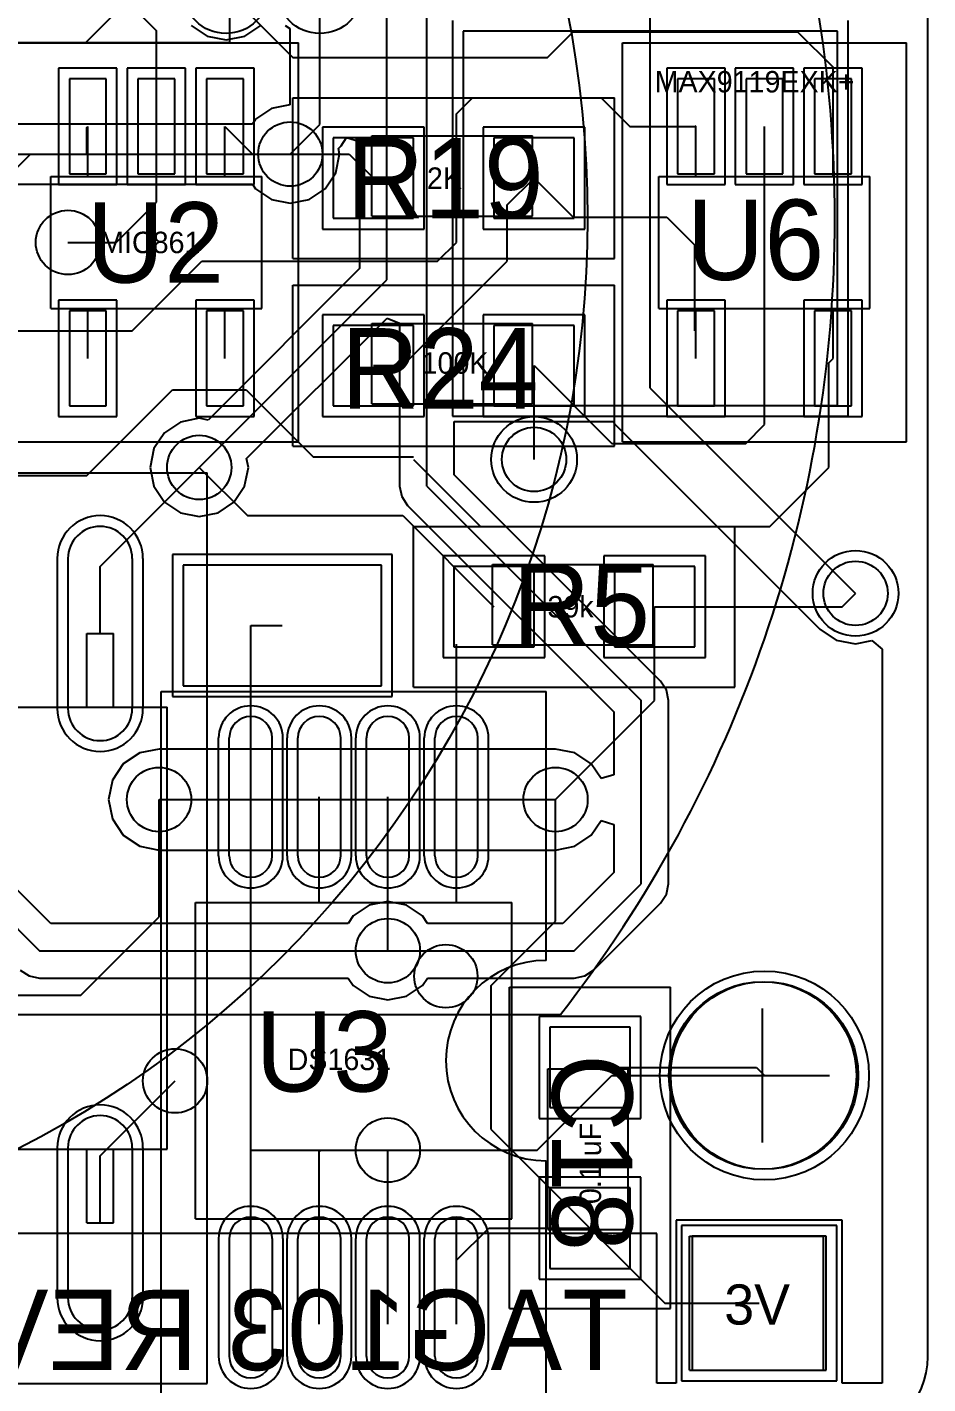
# Model space of a CAD drawing. Extents: x 8.93 to 13.33, y 4.89 to 11.88.
# Drawn here: x 9.993 to 10.329, y 7.105 to 7.611 of the extents above; entities that cross this region are included whole.
import ezdxf

# ---------------------------------------------------------------- set-up
doc = ezdxf.new("R2010")
doc.units = 0
doc.header["$MEASUREMENT"] = 0
for name, color, linetype in [('BOTTOMLAYER', 5, 'CONTINUOUS'), ('BOTTOMOVERLAY', 54, 'CONTINUOUS'), ('BOTTOMPASTE', 16, 'CONTINUOUS'), ('BOTTOMSOLDER', 6, 'CONTINUOUS'), ('MECHANICAL1', 6, 'CONTINUOUS'), ('MECHANICAL6', 56, 'CONTINUOUS'), ('MULTILAYER', 9, 'CONTINUOUS'), ('TOPLAYER', 1, 'CONTINUOUS'), ('TOPOVERLAY', 2, 'CONTINUOUS'), ('TOPPASTE', 8, 'CONTINUOUS'), ('TOPSOLDER', 216, 'CONTINUOUS')]:
    doc.layers.add(name, color=color, linetype=linetype)

msp = doc.modelspace()

# ---------------------------------------------------------------- linework, layer by layer
at = {"layer": 'BOTTOMLAYER'}
for p, q in [((10.2253858, 7.4766142), (10.2253858, 7.6733858)), ((10.142, 7.44), (10.142, 7.645)), ((10.127, 7.517), (10.127, 7.6355808)), ((10.102, 7.575), (10.102, 7.625)), ((10.0540228, 7.6120228), (10.0599768, 7.6080444)), ((10.0599768, 7.6080444), (10.067, 7.6066474)), ((10.067, 7.6066474), (10.0740232, 7.6080444)), ((10.0740232, 7.6080444), (10.0799772, 7.6120228)), ((10.0890228, 7.6120228), (10.0907845, 7.6108457)), ((10.0907845, 7.6108457), (10.0907845, 7.5823097)), ((10.2952677, 7.6098819), (10.1555039, 7.6098819)), ((10.1555039, 7.6098819), (10.1555039, 7.4701181)), ((10.2952677, 7.4701181), (10.2952677, 7.6098819)), ((10.0839768, 7.5809556), (10.0780228, 7.5769772)), ((10.0907845, 7.5823097), (10.0839768, 7.5809556)), ((10.0768457, 7.5752155), (9.9176456, 7.5752155)), ((10.0780228, 7.5769772), (10.0768457, 7.5752155)), ((10.091, 7.564), (10.102, 7.575)), ((10.1099306, 7.5670694), (10.1120194, 7.5701955)), ((10.1120194, 7.5701955), (10.1168041, 7.5687441)), ((10.1168041, 7.5687441), (10.1168041, 7.5212233)), ((9.913, 7.564), (10.091, 7.564)), ((10.1079556, 7.5569768), (10.1093526, 7.564)), ((10.1089392, 7.5660781), (10.1099303, 7.5670692)), ((10.1093526, 7.564), (10.1089392, 7.5660781)), ((10.1099303, 7.5670692), (10.1099306, 7.5670694)), ((9.9130005, 7.5527845), (10.0768457, 7.5527845)), ((10.0768457, 7.5527845), (10.0780228, 7.5510228)), ((10.1039772, 7.5510228), (10.1079556, 7.5569768)), ((10.0780228, 7.5510228), (10.0839768, 7.5470444)), ((10.0839768, 7.5470444), (10.091, 7.5456474)), ((10.091, 7.5456474), (10.0980232, 7.5470444)), ((10.0980232, 7.5470444), (10.1039772, 7.5510228)), ((10.057, 7.447), (10.127, 7.517)), ((10.1168041, 7.5212233), (10.0602808, 7.4647)), ((10.0747, 7.4502808), (10.1271847, 7.5027655)), ((10.1271847, 7.5027655), (10.1318041, 7.500852)), ((10.1318041, 7.500852), (10.1318041, 7.4400001)), ((10.2253858, 7.4766142), (10.302, 7.4)), ((10.1555039, 7.4701181), (10.2952677, 7.4701181)), ((10.0499768, 7.4639556), (10.0440228, 7.4599772)), ((10.057, 7.4653526), (10.0499768, 7.4639556)), ((10.0602808, 7.4647), (10.057, 7.4653526)), ((10.1521959, 7.4442233), (10.1521959, 7.4641181)), ((10.1521959, 7.4641181), (10.2114857, 7.4641181)), ((10.2114857, 7.4641181), (10.2120481, 7.4632765)), ((10.2120481, 7.4632765), (10.2886622, 7.3866623)), ((10.0440228, 7.4599772), (10.0400444, 7.4540232)), ((10.0400444, 7.4540232), (10.0386474, 7.447)), ((10.0386474, 7.447), (10.0400444, 7.4399768)), ((10.0739556, 7.4399768), (10.0753526, 7.447)), ((10.0753526, 7.447), (10.0747, 7.4502808)), ((10.2292096, 7.3672096), (10.1521959, 7.4442233)), ((10.0400444, 7.4399768), (10.0440228, 7.4340228)), ((10.0699772, 7.4340228), (10.0739556, 7.4399768)), ((10.1318041, 7.4400001), (10.131804, 7.44)), ((10.131804, 7.44), (10.1318041, 7.44)), ((10.1318041, 7.44), (10.1325802, 7.4360982)), ((10.1325802, 7.4360982), (10.1347904, 7.4327904)), ((10.142, 7.44), (10.222, 7.36)), ((10.0440228, 7.4340228), (10.0499768, 7.4300444)), ((10.0640232, 7.4300444), (10.0699772, 7.4340228)), ((10.1347904, 7.4327904), (10.2118041, 7.3557767)), ((10.0499768, 7.4300444), (10.057, 7.4286474)), ((10.057, 7.4286474), (10.0640232, 7.4300444)), ((10.2886622, 7.3866623), (10.2947816, 7.3825735)), ((10.2947816, 7.3825735), (10.302, 7.3811377)), ((10.302, 7.3811377), (10.3081349, 7.382358)), ((10.3081349, 7.382358), (10.312, 7.379186)), ((10.312, 7.379186), (10.312, 7.105116)), ((10.2292097, 7.3672096), (10.2292096, 7.3672098)), ((10.2292096, 7.3672098), (10.2292096, 7.3672096)), ((10.2292097, 7.3672094), (10.2292098, 7.3672096)), ((10.2292098, 7.3672096), (10.2292097, 7.3672096)), ((10.2292097, 7.3672096), (10.2292097, 7.3672096)), ((10.2314198, 7.3639018), (10.2292097, 7.3672094)), ((10.222, 7.2915903), (10.222, 7.36)), ((10.2321959, 7.36), (10.2314198, 7.3639018)), ((10.2321959, 7.2915905), (10.2321959, 7.36)), ((10.2118041, 7.3557767), (10.2118041, 7.3322792)), ((10.0347817, 7.3404266), (10.0286623, 7.3363377)), ((10.042, 7.3418624), (10.0347817, 7.3404266)), ((10.19, 7.3418624), (10.042, 7.3418624)), ((10.1972183, 7.3404266), (10.19, 7.3418624)), ((10.2033377, 7.3363377), (10.1972183, 7.3404266)), ((10.0286623, 7.3363377), (10.0245734, 7.3302183)), ((10.2070194, 7.3308278), (10.2033377, 7.3363377)), ((10.0245734, 7.3302183), (10.0231376, 7.323)), ((10.2118041, 7.3322792), (10.2070194, 7.3308278)), ((10.0231376, 7.323), (10.0245734, 7.3157817)), ((10.042, 7.323), (10.19, 7.323)), ((10.0245734, 7.3157817), (10.0286623, 7.3096623)), ((10.2033377, 7.3096623), (10.2070194, 7.3151722)), ((10.2070194, 7.3151722), (10.2118041, 7.3137208)), ((10.0286623, 7.3096623), (10.0347817, 7.3055734)), ((10.1972183, 7.3055734), (10.2033377, 7.3096623)), ((10.2118041, 7.3137208), (10.2118041, 7.2958136)), ((10.0347817, 7.3055734), (10.042, 7.3041376)), ((10.042, 7.3041376), (10.19, 7.3041376)), ((10.19, 7.3041376), (10.1972183, 7.3055734)), ((9.97, 7.294), (9.9974097, 7.2665903)), ((10.2118041, 7.2958136), (10.1927767, 7.2767862)), ((10.001633, 7.2767862), (9.9877, 7.2907192)), ((10.197, 7.2665903), (10.222, 7.2915903)), ((10.2314198, 7.2876885), (10.2321959, 7.2915901)), ((10.232196, 7.2915904), (10.2321959, 7.2915905)), ((10.2321959, 7.2915901), (10.2321959, 7.2915901)), ((10.2321959, 7.2915901), (10.2321959, 7.2915901)), ((10.2321959, 7.2915901), (10.2321959, 7.2915901)), ((10.2321959, 7.2915901), (10.2321959, 7.2915901)), ((10.2321959, 7.2915901), (10.2321959, 7.2915901)), ((10.2321959, 7.2915901), (10.232196, 7.2915901)), ((10.2321961, 7.2915904), (10.232196, 7.2915904)), ((10.232196, 7.2915904), (10.232196, 7.2915904)), ((10.232196, 7.2915904), (10.232196, 7.2915904)), ((10.232196, 7.2915904), (10.232196, 7.2915904)), ((10.232196, 7.2915904), (10.232196, 7.2915904)), ((10.232196, 7.2915901), (10.232196, 7.2915902)), ((10.232196, 7.2915902), (10.2321961, 7.2915902)), ((10.232196, 7.2915901), (10.232196, 7.2915901)), ((10.232196, 7.2915901), (10.232196, 7.2915901)), ((10.232196, 7.2915901), (10.232196, 7.2915901)), ((10.232196, 7.2915901), (10.232196, 7.2915901)), ((10.2321961, 7.2915903), (10.2321961, 7.2915904)), ((10.2321961, 7.2915904), (10.2321961, 7.2915904)), ((10.2321961, 7.2915902), (10.2321961, 7.2915903)), ((10.2321961, 7.2915903), (10.2321961, 7.2915903)), ((10.2321961, 7.2915903), (10.2321961, 7.2915903)), ((10.2321961, 7.2915903), (10.2321961, 7.2915903)), ((10.2321961, 7.2915903), (10.2321961, 7.2915903)), ((10.2321961, 7.2915903), (10.2321961, 7.2915903)), ((10.2321961, 7.2915903), (10.2321961, 7.2915903)), ((10.2321961, 7.2915903), (10.2321961, 7.2915903)), ((10.2321961, 7.2915903), (10.2321961, 7.2915903)), ((10.2321961, 7.2915903), (10.2321961, 7.2915903)), ((10.2321961, 7.2915903), (10.2321961, 7.2915903)), ((10.2321961, 7.2915903), (10.2321961, 7.2915903)), ((10.2321961, 7.2915903), (10.2321961, 7.2915903)), ((10.2321961, 7.2915902), (10.2321961, 7.2915902)), ((10.1203865, 7.2835459), (10.1144325, 7.2795675)), ((10.1274097, 7.2849429), (10.1203865, 7.2835459)), ((10.1344329, 7.2835459), (10.1274097, 7.2849429)), ((10.1403869, 7.2795675), (10.1344329, 7.2835459)), ((10.2042097, 7.2593808), (10.2292096, 7.2843807)), ((10.2292096, 7.2843807), (10.2314198, 7.2876885)), ((10.1144325, 7.2795675), (10.1125741, 7.2767862)), ((10.1422453, 7.2767862), (10.1403869, 7.2795675)), ((10.1125741, 7.2767862), (10.001633, 7.2767862)), ((10.1927767, 7.2767862), (10.1422453, 7.2767862)), ((9.9974097, 7.2665903), (10.197, 7.2665903)), ((9.9902001, 7.2593807), (9.9935079, 7.2571705)), ((10.2009018, 7.2571705), (10.2042094, 7.2593806)), ((10.2042094, 7.2593806), (10.2042094, 7.2593805)), ((10.2042094, 7.2593805), (10.2042095, 7.2593805)), ((10.2042095, 7.2593805), (10.2042095, 7.2593805)), ((10.2042095, 7.2593805), (10.2042095, 7.2593805)), ((10.2042095, 7.2593805), (10.2042095, 7.2593805)), ((10.2042095, 7.2593805), (10.2042095, 7.2593805)), ((10.2042095, 7.2593805), (10.2042095, 7.2593805)), ((10.2042095, 7.2593805), (10.2042095, 7.2593805)), ((10.2042095, 7.2593805), (10.2042096, 7.2593805)), ((10.2042096, 7.2593805), (10.2042096, 7.2593805)), ((10.2042096, 7.2593805), (10.2042098, 7.2593805)), ((10.2042098, 7.2593808), (10.2042097, 7.2593808)), ((10.2042097, 7.2593808), (10.2042097, 7.2593808)), ((10.2042097, 7.2593808), (10.2042097, 7.2593808)), ((10.2042097, 7.2593808), (10.2042097, 7.2593808)), ((10.2042098, 7.2593807), (10.2042098, 7.2593808)), ((10.2042098, 7.2593808), (10.2042098, 7.2593808)), ((10.2042098, 7.2593808), (10.2042098, 7.2593808)), ((10.2042098, 7.2593806), (10.2042098, 7.2593807)), ((10.2042098, 7.2593807), (10.2042098, 7.2593807)), ((10.2042098, 7.2593807), (10.2042098, 7.2593807)), ((10.2042098, 7.2593807), (10.2042098, 7.2593807)), ((10.2042098, 7.2593807), (10.2042098, 7.2593807)), ((10.2042098, 7.2593807), (10.2042098, 7.2593807)), ((10.2042098, 7.2593807), (10.2042098, 7.2593807)), ((10.2042098, 7.2593805), (10.2042098, 7.2593806)), ((10.2042098, 7.2593806), (10.2042098, 7.2593806)), ((10.2042098, 7.2593806), (10.2042098, 7.2593806)), ((10.2042098, 7.2593806), (10.2042098, 7.2593806)), ((10.2042098, 7.2593806), (10.2042098, 7.2593806)), ((9.9935079, 7.2571705), (9.9974097, 7.2563944)), ((9.9974097, 7.2563944), (10.1125741, 7.2563944)), ((10.1125741, 7.2563944), (10.1144325, 7.2536131)), ((10.1144325, 7.2536131), (10.1203865, 7.2496347)), ((10.1344329, 7.2496347), (10.1403869, 7.2536131)), ((10.1403869, 7.2536131), (10.1422453, 7.2563944)), ((10.1422453, 7.2563944), (10.197, 7.2563944)), ((10.197, 7.2563944), (10.2009018, 7.2571705)), ((10.1203865, 7.2496347), (10.1274097, 7.2482377)), ((10.1274097, 7.2482377), (10.1344329, 7.2496347)), ((10.1831492, 7.1921492), (10.211, 7.22)), ((10.211, 7.2200001), (10.268, 7.2200001)), ((10.1274097, 7.1921492), (10.1831492, 7.1921492)), ((10.297, 7.166), (10.235, 7.166)), ((10.235, 7.166), (10.235, 7.105116)), ((10.297, 7.105116), (10.297, 7.166)), ((10.2278803, 7.1609903), (9.8409218, 7.1609903)), ((10.2278803, 7.1090001), (10.2278803, 7.1609903)), ((10.241, 7.16), (10.241, 7.11)), ((10.291, 7.16), (10.241, 7.16)), ((10.291, 7.11), (10.291, 7.16)), ((10.2278804, 7.1090001), (10.2278803, 7.1090001)), ((10.2278804, 7.105116), (10.2278804, 7.1090001)), ((10.241, 7.11), (10.291, 7.11)), ((10.235, 7.105116), (10.2278804, 7.105116)), ((10.312, 7.105116), (10.297, 7.105116))]:
    msp.add_line(p, q, dxfattribs=at)
for centre, radius in [((10.091, 7.564), 0.012), ((10.008, 7.531), 0.012), ((10.182, 7.45), 0.012), ((10.057, 7.447), 0.012), ((10.302, 7.4), 0.012), ((10.042, 7.323), 0.012), ((10.19, 7.323), 0.012), ((10.1274097, 7.2665903), 0.012), ((10.268, 7.22), 0.035), ((10.048, 7.218), 0.012), ((10.1274097, 7.1921492), 0.012)]:
    msp.add_circle(centre, radius, dxfattribs=at)
at = {"layer": 'BOTTOMOVERLAY'}
msp.add_line((9.4321578, 7.2428178), (10.1918422, 7.2428178), dxfattribs=at)
for start, end in [(0, 38.03903455024988), (321.9609654497501, 360)]:
    msp.add_arc((9.812, 7.54), 0.4822835, start, end, dxfattribs=at)
at = {"layer": 'BOTTOMPASTE'}
for p, q in [((10.2952677, 7.6098819), (10.1555039, 7.6098819)), ((10.1555039, 7.6098819), (10.1555039, 7.4701181)), ((10.2952677, 7.4701181), (10.2952677, 7.6098819)), ((10.1555039, 7.4701181), (10.2952677, 7.4701181))]:
    msp.add_line(p, q, dxfattribs=at)
at = {"layer": 'BOTTOMSOLDER'}
for p, q in [((10.1515039, 7.6138819), (10.1515039, 7.4661181)), ((10.2992677, 7.4661181), (10.2992677, 7.6138819)), ((10.1515039, 7.4661181), (10.2992677, 7.4661181)), ((10.237, 7.164), (10.237, 7.106)), ((10.295, 7.164), (10.237, 7.164)), ((10.295, 7.106), (10.295, 7.164)), ((10.237, 7.106), (10.295, 7.106))]:
    msp.add_line(p, q, dxfattribs=at)
for centre, radius in [((10.067, 7.625), 0.016), ((10.102, 7.625), 0.016), ((10.182, 7.45), 0.016), ((10.302, 7.4), 0.016), ((10.268, 7.22), 0.039)]:
    msp.add_circle(centre, radius, dxfattribs=at)
at = {"layer": 'MECHANICAL1'}
for p, q in [((10.0154094, 7.5556063), (10.0154094, 7.5743071)), ((10.041, 7.5556063), (10.041, 7.5743071)), ((10.0665906, 7.5556063), (10.0665906, 7.5743071)), ((10.2424094, 7.5556063), (10.2424094, 7.5743071)), ((10.268, 7.5556063), (10.268, 7.5743071)), ((10.2935906, 7.5556063), (10.2935906, 7.5743071)), ((10.1214685, 7.570748), (10.1814685, 7.570748)), ((10.1214685, 7.540748), (10.1214685, 7.570748)), ((10.1814685, 7.540748), (10.1814685, 7.570748)), ((10.0016299, 7.5063937), (10.0016299, 7.5556063)), ((10.0016299, 7.5556063), (10.0803701, 7.5556063)), ((10.0016299, 7.531), (10.0016299, 7.5556063)), ((10.0803701, 7.5063937), (10.0803701, 7.5556063)), ((10.2286299, 7.5063937), (10.2286299, 7.5556063)), ((10.2286299, 7.5556063), (10.3073701, 7.5556063)), ((10.2286299, 7.531), (10.2286299, 7.5556063)), ((10.3073701, 7.5063937), (10.3073701, 7.5556063)), ((10.1214685, 7.540748), (10.1814685, 7.540748)), ((10.0016299, 7.5063937), (10.0803701, 7.5063937)), ((10.0154094, 7.4876929), (10.0154094, 7.5063937)), ((10.041, 7.5063937), (10.0803701, 7.5063937)), ((10.0665906, 7.4876929), (10.0665906, 7.5063937)), ((10.2286299, 7.5063937), (10.3073701, 7.5063937)), ((10.2424094, 7.4876929), (10.2424094, 7.5063937)), ((10.268, 7.5063937), (10.3073701, 7.5063937)), ((10.2935906, 7.4876929), (10.2935906, 7.5063937)), ((10.1214685, 7.500748), (10.1814685, 7.500748)), ((10.1214685, 7.470748), (10.1214685, 7.500748)), ((10.1814685, 7.470748), (10.1814685, 7.500748)), ((10.1214685, 7.470748), (10.1814685, 7.470748)), ((10.1664685, 7.380748), (10.1664685, 7.410748)), ((10.1664685, 7.410748), (10.2264685, 7.410748)), ((10.2264685, 7.380748), (10.2264685, 7.410748)), ((10.0150003, 7.3575), (10.0150003, 7.385)), ((10.0150003, 7.385), (10.0250003, 7.385)), ((10.0250003, 7.3575), (10.0250003, 7.385)), ((10.1664685, 7.380748), (10.2264685, 7.380748)), ((9.8450003, 7.3575), (10.0450003, 7.3575)), ((10.0450003, 7.1925), (10.0450003, 7.3575)), ((10.0762283, 7.2846299), (10.0762283, 7.324)), ((10.1018189, 7.2846299), (10.1018189, 7.324)), ((10.1274094, 7.2846299), (10.1274094, 7.324)), ((10.153, 7.2846299), (10.153, 7.324)), ((10.0555591, 7.1665197), (10.0555591, 7.2846299)), ((10.0555591, 7.2846299), (10.1736693, 7.2846299)), ((10.1736693, 7.1665197), (10.1736693, 7.2846299)), ((10.0555591, 7.1665197), (10.0555591, 7.2255748)), ((10.1871181, 7.1624685), (10.1871181, 7.2224685)), ((10.1871181, 7.2224685), (10.2171181, 7.2224685)), ((10.2171181, 7.1624685), (10.2171181, 7.2224685)), ((9.8450003, 7.1925), (10.0450003, 7.1925)), ((10.0150003, 7.165), (10.0150003, 7.1925)), ((10.0250003, 7.165), (10.0250003, 7.1925)), ((10.0150003, 7.165), (10.0250003, 7.165)), ((10.0555591, 7.1665197), (10.1736693, 7.1665197)), ((10.0762283, 7.1271496), (10.0762283, 7.1665197)), ((10.1018189, 7.1271496), (10.1018189, 7.1665197)), ((10.1274094, 7.1271496), (10.1274094, 7.1665197)), ((10.153, 7.1271496), (10.153, 7.1665197)), ((10.1871181, 7.1624685), (10.2171181, 7.1624685))]:
    msp.add_line(p, q, dxfattribs=at)
for centre, radius in [((9.812, 7.5400304), 0.39), ((10.149063, 7.2570709), 0.011811)]:
    msp.add_circle(centre, radius, dxfattribs=at)
at = {"layer": 'MECHANICAL6'}
for p, q in [((10.2673228, 7.1949995), (10.2673228, 7.2449995)), ((10.2423228, 7.2199995), (10.2923228, 7.2199995)), ((10.24, 7.16), (10.29, 7.16)), ((10.24, 7.11), (10.24, 7.16)), ((10.29, 7.11), (10.29, 7.16)), ((10.24, 7.11), (10.29, 7.11))]:
    msp.add_line(p, q, dxfattribs=at)
for centre in [(10.2673228, 7.2199995), (10.268, 7.22)]:
    msp.add_circle(centre, 0.035, dxfattribs=at)
at = {"layer": 'MULTILAYER'}
for p, q in [((10.329, 7.1150005), (10.329, 8.0440005)), ((10.241, 7.16), (10.241, 7.11)), ((10.291, 7.16), (10.241, 7.16)), ((10.291, 7.11), (10.291, 7.16)), ((10.241, 7.11), (10.291, 7.11))]:
    msp.add_line(p, q, dxfattribs=at)
for centre, radius in [((10.091, 7.564), 0.012), ((10.008, 7.531), 0.012), ((10.182, 7.45), 0.012), ((10.057, 7.447), 0.012), ((10.302, 7.4), 0.012), ((10.042, 7.323), 0.012), ((10.19, 7.323), 0.012), ((10.1274097, 7.2665903), 0.012), ((10.268, 7.22), 0.035), ((10.048, 7.218), 0.012), ((10.1274097, 7.1921492), 0.012)]:
    msp.add_circle(centre, radius, dxfattribs=at)
msp.add_arc((10.299, 7.1150005), 0.03, 270, 360, dxfattribs=at)
at = {"layer": 'TOPLAYER'}
for p, q in [((10.067, 7.625), (10.092, 7.6)), ((10.0145, 7.6055), (10.03, 7.621)), ((10.03, 7.621), (10.041, 7.61)), ((10.041, 7.5743071), (10.041, 7.61)), ((10.187, 7.6), (10.196623, 7.609623)), ((10.196623, 7.609623), (10.280377, 7.609623)), ((10.280377, 7.609623), (10.2935906, 7.5964094)), ((9.988, 7.6055), (10.0145, 7.6055)), ((10.092, 7.6), (10.187, 7.6)), ((10.2935906, 7.5743071), (10.2935906, 7.5964094)), ((10.0222991, 7.5920236), (10.0085197, 7.5920236)), ((10.0085197, 7.5920236), (10.0085197, 7.5565906)), ((10.0222991, 7.5565906), (10.0222991, 7.5920236)), ((10.0478897, 7.5920236), (10.0341103, 7.5920236)), ((10.0341103, 7.5920236), (10.0341103, 7.5565906)), ((10.0478897, 7.5565906), (10.0478897, 7.5920236)), ((10.0734803, 7.5920236), (10.0597009, 7.5920236)), ((10.0597009, 7.5920236), (10.0597009, 7.5565906)), ((10.0734803, 7.5565906), (10.0734803, 7.5920236)), ((10.2492991, 7.5920236), (10.2355197, 7.5920236)), ((10.2355197, 7.5920236), (10.2355197, 7.5565906)), ((10.2492991, 7.5565906), (10.2492991, 7.5920236)), ((10.2748897, 7.5920236), (10.2611103, 7.5920236)), ((10.2611103, 7.5920236), (10.2611103, 7.5565906)), ((10.2748897, 7.5565906), (10.2748897, 7.5920236)), ((10.300481, 7.5920235), (10.286701, 7.5920235)), ((10.286701, 7.5920235), (10.286701, 7.5565905)), ((10.300481, 7.5565905), (10.300481, 7.5920235)), ((10.153, 7.579), (10.159, 7.585)), ((10.159, 7.585), (10.207, 7.585)), ((10.207, 7.585), (10.2176929, 7.5743071)), ((10.153, 7.531), (10.153, 7.579)), ((10.015, 7.5738977), (10.0154094, 7.5743071)), ((10.015, 7.564), (10.015, 7.5738977)), ((10.041, 7.546), (10.041, 7.5743071)), ((10.0665906, 7.5743071), (10.0768977, 7.564)), ((10.2176929, 7.5743071), (10.2424094, 7.5743071)), ((10.242, 7.5747165), (10.2424094, 7.5743071)), ((10.268, 7.463), (10.268, 7.5743071)), ((10.107, 7.57), (10.107, 7.54)), ((10.137, 7.57), (10.107, 7.57)), ((10.137, 7.54), (10.137, 7.57)), ((10.167, 7.57), (10.167, 7.54)), ((10.197, 7.57), (10.167, 7.57)), ((10.197, 7.54), (10.197, 7.57)), ((9.985, 7.555), (9.994, 7.564)), ((9.994, 7.564), (10.015, 7.564)), ((10.0768977, 7.564), (10.113, 7.564)), ((10.113, 7.564), (10.122, 7.555)), ((10.0085197, 7.5565906), (10.0222991, 7.5565906)), ((10.0341103, 7.5565906), (10.0478897, 7.5565906)), ((10.0597009, 7.5565906), (10.0734803, 7.5565906)), ((10.172, 7.545), (10.182, 7.555)), ((10.182, 7.555), (10.1965862, 7.5404138)), ((10.2355197, 7.5565906), (10.2492991, 7.5565906)), ((10.2611103, 7.5565906), (10.2748897, 7.5565906)), ((10.286701, 7.5565905), (10.300481, 7.5565905)), ((10.026, 7.531), (10.041, 7.546)), ((10.172, 7.524), (10.172, 7.545)), ((10.107, 7.54), (10.137, 7.54)), ((10.167, 7.54), (10.197, 7.54)), ((10.1965862, 7.5404138), (10.2315862, 7.5404138)), ((10.2315862, 7.5404138), (10.242, 7.53)), ((10.008, 7.531), (10.026, 7.531)), ((10.146, 7.524), (10.153, 7.531)), ((10.242, 7.498), (10.242, 7.53)), ((10.032, 7.498), (10.058, 7.524)), ((10.058, 7.524), (10.146, 7.524)), ((10.133, 7.485), (10.172, 7.524)), ((10.0222991, 7.5054094), (10.0085197, 7.5054094)), ((10.0085197, 7.5054094), (10.0085197, 7.4699764)), ((10.0222991, 7.4699764), (10.0222991, 7.5054094)), ((10.0734803, 7.5054094), (10.0597009, 7.5054094)), ((10.0597009, 7.5054094), (10.0597009, 7.4699764)), ((10.0734803, 7.4699764), (10.0734803, 7.5054094)), ((10.2492991, 7.5054094), (10.2355197, 7.5054094)), ((10.2355197, 7.5054094), (10.2355197, 7.4699764)), ((10.2492991, 7.4699764), (10.2492991, 7.5054094)), ((10.3004803, 7.5054094), (10.2867009, 7.5054094)), ((10.2867009, 7.5054094), (10.2867009, 7.4699764)), ((10.3004803, 7.4699764), (10.3004803, 7.5054094)), ((9.986, 7.498), (10.0154094, 7.498)), ((10.0154094, 7.498), (10.032, 7.498)), ((10.107, 7.5), (10.107, 7.47)), ((10.137, 7.5), (10.107, 7.5)), ((10.137, 7.47), (10.137, 7.5)), ((10.167, 7.5), (10.167, 7.47)), ((10.197, 7.5), (10.167, 7.5)), ((10.197, 7.47), (10.197, 7.5)), ((10.2424094, 7.4876929), (10.2424094, 7.4975906)), ((10.292, 7.4861023), (10.2935906, 7.4876929)), ((10.122, 7.485), (10.133, 7.485)), ((10.182, 7.485), (10.211, 7.456)), ((10.182, 7.45), (10.182, 7.485)), ((10.292, 7.447), (10.292, 7.4861023)), ((10.015, 7.444), (10.047, 7.476)), ((10.047, 7.476), (10.0745, 7.476)), ((10.0745, 7.476), (10.0995, 7.451)), ((10.0085197, 7.4699764), (10.0222991, 7.4699764)), ((10.0597009, 7.4699764), (10.0734803, 7.4699764)), ((10.107, 7.47), (10.137, 7.47)), ((10.167, 7.47), (10.197, 7.47)), ((10.2355197, 7.4699764), (10.2492991, 7.4699764)), ((10.2867009, 7.4699764), (10.3004803, 7.4699764)), ((10.261, 7.456), (10.268, 7.463)), ((10.211, 7.456), (10.261, 7.456)), ((10.0995, 7.451), (10.137, 7.451)), ((10.0200003, 7.4100003), (10.057, 7.447)), ((10.057, 7.447), (10.075, 7.429)), ((10.137, 7.45), (10.162, 7.425)), ((10.27, 7.425), (10.292, 7.447)), ((9.842, 7.444), (10.015, 7.444)), ((10.075, 7.429), (10.133, 7.429)), ((10.133, 7.429), (10.167, 7.395)), ((10.162, 7.425), (10.27, 7.425)), ((10.0080003, 7.413), (10.0080003, 7.357)), ((10.0320003, 7.413), (10.0320003, 7.357)), ((10.051, 7.4105001), (10.051, 7.3655001)), ((10.125, 7.4105001), (10.051, 7.4105001)), ((10.125, 7.3655001), (10.125, 7.4105001)), ((10.0200003, 7.385), (10.0200003, 7.4100003)), ((10.152, 7.41), (10.152, 7.38)), ((10.182, 7.41), (10.152, 7.41)), ((10.182, 7.38), (10.182, 7.41)), ((10.212, 7.41), (10.212, 7.38)), ((10.242, 7.41), (10.212, 7.41)), ((10.242, 7.38), (10.242, 7.41)), ((10.227, 7.395), (10.297, 7.395)), ((10.227, 7.36), (10.227, 7.395)), ((10.297, 7.395), (10.302, 7.4)), ((10.076229, 7.388), (10.088, 7.388)), ((10.076229, 7.324), (10.076229, 7.388)), ((10.152, 7.38), (10.182, 7.38)), ((10.1530003, 7.324), (10.1530003, 7.3810003)), ((10.212, 7.38), (10.242, 7.38)), ((10.051, 7.3655001), (10.125, 7.3655001)), ((10.19, 7.323), (10.227, 7.36)), ((10.0682283, 7.302), (10.0682283, 7.346)), ((10.0842283, 7.302), (10.0842283, 7.346)), ((10.0938189, 7.302), (10.0938189, 7.346)), ((10.1098189, 7.302), (10.1098189, 7.346)), ((10.1194094, 7.302), (10.1194094, 7.346)), ((10.1354094, 7.302), (10.1354094, 7.346)), ((10.145, 7.302), (10.145, 7.346)), ((10.161, 7.302), (10.161, 7.346)), ((10.042, 7.2791806), (10.042, 7.323)), ((10.076229, 7.1921492), (10.076229, 7.324)), ((10.1274097, 7.2665903), (10.1274097, 7.3239996)), ((10.19, 7.2775903), (10.19, 7.323)), ((10.0128194, 7.25), (10.042, 7.2791806)), ((10.166, 7.2535903), (10.19, 7.2775903)), ((10.166, 7.1998661), (10.166, 7.2535903)), ((9.872, 7.25), (10.0128194, 7.25)), ((10.2178661, 7.238), (10.1878661, 7.238)), ((10.1878661, 7.238), (10.1878661, 7.208)), ((10.2178661, 7.208), (10.2178661, 7.238)), ((10.2028661, 7.223), (10.265, 7.223)), ((10.265, 7.223), (10.268, 7.22)), ((10.0200003, 7.1900003), (10.048, 7.218)), ((10.1878661, 7.208), (10.2178661, 7.208)), ((10.166, 7.1998661), (10.2308661, 7.135)), ((10.0080003, 7.193), (10.0080003, 7.137)), ((10.0320003, 7.193), (10.0320003, 7.137)), ((10.0200003, 7.165), (10.0200003, 7.1900003)), ((10.0762283, 7.1371496), (10.0762283, 7.1921485)), ((10.076229, 7.1921492), (10.1274097, 7.1921492)), ((10.1018189, 7.1371496), (10.1018189, 7.1919681)), ((10.1018192, 7.1915587), (10.1024097, 7.1921492)), ((10.1274094, 7.1371496), (10.1274094, 7.1921489)), ((10.2178661, 7.178), (10.1878661, 7.178)), ((10.1878661, 7.178), (10.1878661, 7.148)), ((10.2178661, 7.148), (10.2178661, 7.178)), ((10.153, 7.151), (10.165049, 7.163049)), ((10.165049, 7.163049), (10.202817, 7.163049)), ((10.0682283, 7.1591496), (10.0682283, 7.1151496)), ((10.0842283, 7.1591496), (10.0842283, 7.1151496)), ((10.0938189, 7.1151496), (10.0938189, 7.1591496)), ((10.1098189, 7.1151496), (10.1098189, 7.1591496)), ((10.1194094, 7.1151496), (10.1194094, 7.1591496)), ((10.1354094, 7.1151496), (10.1354094, 7.1591496)), ((10.145, 7.1151496), (10.145, 7.1591496)), ((10.161, 7.1151496), (10.161, 7.1591496)), ((10.241, 7.16), (10.241, 7.11)), ((10.291, 7.16), (10.241, 7.16)), ((10.291, 7.11), (10.291, 7.16)), ((10.153, 7.1371496), (10.153, 7.151)), ((10.1878661, 7.148), (10.2178661, 7.148)), ((10.2308661, 7.135), (10.266, 7.135)), ((10.241, 7.11), (10.291, 7.11))]:
    msp.add_line(p, q, dxfattribs=at)
for centre, radius in [((10.091, 7.564), 0.012), ((10.008, 7.531), 0.012), ((10.182, 7.45), 0.012), ((10.057, 7.447), 0.012), ((10.302, 7.4), 0.012), ((10.042, 7.323), 0.012), ((10.19, 7.323), 0.012), ((10.1274097, 7.2665903), 0.012), ((10.268, 7.22), 0.035), ((10.048, 7.218), 0.012), ((10.1274097, 7.1921492), 0.012)]:
    msp.add_circle(centre, radius, dxfattribs=at)
for centre, radius, start, end in [((10.0200003, 7.413), 0.012, 0, 180), ((10.0200003, 7.357), 0.012, 180, 0), ((10.0762283, 7.346), 0.008, 360, 180), ((10.1018189, 7.346), 0.008, 360, 180), ((10.1274094, 7.346), 0.008, 360, 180), ((10.153, 7.346), 0.008, 360, 180), ((10.0762283, 7.302), 0.008, 180, 360), ((10.1018189, 7.302), 0.008, 180, 360), ((10.1274094, 7.302), 0.008, 180, 360), ((10.153, 7.302), 0.008, 180, 360), ((10.0200003, 7.193), 0.012, 0, 180), ((10.0762283, 7.1591496), 0.008, 0, 180), ((10.1018189, 7.1591496), 0.008, 360, 180), ((10.1274094, 7.1591496), 0.008, 360, 180), ((10.153, 7.1591496), 0.008, 360, 180), ((10.0200003, 7.137), 0.012, 180, 0), ((10.0762283, 7.1151496), 0.008, 180, 0), ((10.1018189, 7.1151496), 0.008, 180, 360), ((10.1274094, 7.1151496), 0.008, 180, 360), ((10.153, 7.1151496), 0.008, 180, 360)]:
    msp.add_arc(centre, radius, start, end, dxfattribs=at)
at = {"layer": 'TOPOVERLAY'}
for p, q in [((10.0683858, 7.6056063), (10.0683858, 7.6725354)), ((9.7612992, 7.6056063), (10.0683858, 7.6056063)), ((9.988, 7.6055), (10.041, 7.6055)), ((10.041, 7.6055), (10.094, 7.6055)), ((10.094, 7.531), (10.094, 7.6055)), ((10.215, 7.531), (10.215, 7.6055)), ((10.215, 7.6055), (10.268, 7.6055)), ((10.268, 7.6055), (10.321, 7.6055)), ((10.321, 7.531), (10.321, 7.6055)), ((10.092, 7.585), (10.212, 7.585)), ((10.092, 7.555), (10.092, 7.585)), ((10.212, 7.525), (10.212, 7.585)), ((10.092, 7.525), (10.092, 7.555)), ((10.094, 7.4565), (10.094, 7.531)), ((10.215, 7.4565), (10.215, 7.531)), ((10.321, 7.4565), (10.321, 7.531)), ((10.092, 7.525), (10.212, 7.525)), ((10.092, 7.515), (10.212, 7.515)), ((10.092, 7.485), (10.092, 7.515)), ((10.212, 7.455), (10.212, 7.515)), ((10.092, 7.455), (10.092, 7.485)), ((9.988, 7.4565), (10.041, 7.4565)), ((10.041, 7.4565), (10.094, 7.4565)), ((10.215, 7.4565), (10.268, 7.4565)), ((10.268, 7.4565), (10.321, 7.4565)), ((10.092, 7.455), (10.212, 7.455)), ((9.8300003, 7.445), (10.0600003, 7.445)), ((10.0600003, 7.105), (10.0600003, 7.445)), ((10.137, 7.395), (10.137, 7.425)), ((10.137, 7.425), (10.257, 7.425)), ((10.257, 7.365), (10.257, 7.425)), ((10.137, 7.365), (10.137, 7.395)), ((10.137, 7.365), (10.257, 7.365)), ((10.0427638, 7.1704567), (10.0427638, 7.3633701)), ((10.0427638, 7.3633701), (10.1510315, 7.3633701)), ((10.1510315, 7.3633701), (10.1864646, 7.3633701)), ((10.1864646, 7.2629764), (10.1864646, 7.3633701)), ((10.1728661, 7.253), (10.2328661, 7.253)), ((10.1728661, 7.133), (10.1728661, 7.253)), ((10.2328661, 7.133), (10.2328661, 7.253)), ((10.1864646, 7.0877795), (10.1864646, 7.1881732)), ((10.0427638, 7.0877795), (10.0427638, 7.1704567)), ((10.1728661, 7.133), (10.2028661, 7.133)), ((10.2028661, 7.133), (10.2328661, 7.133)), ((9.8300003, 7.105), (10.0600003, 7.105))]:
    msp.add_line(p, q, dxfattribs=at)
msp.add_arc((10.1864646, 7.2255748), 0.0374016, 90, 270, dxfattribs=at)
at = {"layer": 'TOPPASTE'}
for p, q in [((10.0222991, 7.5920236), (10.0085197, 7.5920236)), ((10.0085197, 7.5920236), (10.0085197, 7.5565906)), ((10.0222991, 7.5565906), (10.0222991, 7.5920236)), ((10.0478897, 7.5920236), (10.0341103, 7.5920236)), ((10.0341103, 7.5920236), (10.0341103, 7.5565906)), ((10.0478897, 7.5565906), (10.0478897, 7.5920236)), ((10.0734803, 7.5920236), (10.0597009, 7.5920236)), ((10.0597009, 7.5920236), (10.0597009, 7.5565906)), ((10.0734803, 7.5565906), (10.0734803, 7.5920236)), ((10.2492991, 7.5920236), (10.2355197, 7.5920236)), ((10.2355197, 7.5920236), (10.2355197, 7.5565906)), ((10.2492991, 7.5565906), (10.2492991, 7.5920236)), ((10.2748897, 7.5920236), (10.2611103, 7.5920236)), ((10.2611103, 7.5920236), (10.2611103, 7.5565906)), ((10.2748897, 7.5565906), (10.2748897, 7.5920236)), ((10.300481, 7.5920235), (10.286701, 7.5920235)), ((10.286701, 7.5920235), (10.286701, 7.5565905)), ((10.300481, 7.5565905), (10.300481, 7.5920235)), ((10.107, 7.57), (10.107, 7.54)), ((10.137, 7.57), (10.107, 7.57)), ((10.137, 7.54), (10.137, 7.57)), ((10.167, 7.57), (10.167, 7.54)), ((10.197, 7.57), (10.167, 7.57)), ((10.197, 7.54), (10.197, 7.57)), ((10.0085197, 7.5565906), (10.0222991, 7.5565906)), ((10.0341103, 7.5565906), (10.0478897, 7.5565906)), ((10.0597009, 7.5565906), (10.0734803, 7.5565906)), ((10.2355197, 7.5565906), (10.2492991, 7.5565906)), ((10.2611103, 7.5565906), (10.2748897, 7.5565906)), ((10.286701, 7.5565905), (10.300481, 7.5565905)), ((10.107, 7.54), (10.137, 7.54)), ((10.167, 7.54), (10.197, 7.54)), ((10.0222991, 7.5054094), (10.0085197, 7.5054094)), ((10.0085197, 7.5054094), (10.0085197, 7.4699764)), ((10.0222991, 7.4699764), (10.0222991, 7.5054094)), ((10.0734803, 7.5054094), (10.0597009, 7.5054094)), ((10.0597009, 7.5054094), (10.0597009, 7.4699764)), ((10.0734803, 7.4699764), (10.0734803, 7.5054094)), ((10.2492991, 7.5054094), (10.2355197, 7.5054094)), ((10.2355197, 7.5054094), (10.2355197, 7.4699764)), ((10.2492991, 7.4699764), (10.2492991, 7.5054094)), ((10.3004803, 7.5054094), (10.2867009, 7.5054094)), ((10.2867009, 7.5054094), (10.2867009, 7.4699764)), ((10.3004803, 7.4699764), (10.3004803, 7.5054094)), ((10.107, 7.5), (10.107, 7.47)), ((10.137, 7.5), (10.107, 7.5)), ((10.137, 7.47), (10.137, 7.5)), ((10.167, 7.5), (10.167, 7.47)), ((10.197, 7.5), (10.167, 7.5)), ((10.197, 7.47), (10.197, 7.5)), ((10.0085197, 7.4699764), (10.0222991, 7.4699764)), ((10.0597009, 7.4699764), (10.0734803, 7.4699764)), ((10.107, 7.47), (10.137, 7.47)), ((10.167, 7.47), (10.197, 7.47)), ((10.2355197, 7.4699764), (10.2492991, 7.4699764)), ((10.2867009, 7.4699764), (10.3004803, 7.4699764)), ((10.0080003, 7.413), (10.0080003, 7.357)), ((10.0320003, 7.413), (10.0320003, 7.357)), ((10.051, 7.4105001), (10.051, 7.3655001)), ((10.125, 7.4105001), (10.051, 7.4105001)), ((10.125, 7.3655001), (10.125, 7.4105001)), ((10.152, 7.41), (10.152, 7.38)), ((10.182, 7.41), (10.152, 7.41)), ((10.182, 7.38), (10.182, 7.41)), ((10.212, 7.41), (10.212, 7.38)), ((10.242, 7.41), (10.212, 7.41)), ((10.242, 7.38), (10.242, 7.41)), ((10.152, 7.38), (10.182, 7.38)), ((10.212, 7.38), (10.242, 7.38)), ((10.051, 7.3655001), (10.125, 7.3655001)), ((10.0682283, 7.302), (10.0682283, 7.346)), ((10.0842283, 7.302), (10.0842283, 7.346)), ((10.0938189, 7.302), (10.0938189, 7.346)), ((10.1098189, 7.302), (10.1098189, 7.346)), ((10.1194094, 7.302), (10.1194094, 7.346)), ((10.1354094, 7.302), (10.1354094, 7.346)), ((10.145, 7.302), (10.145, 7.346)), ((10.161, 7.302), (10.161, 7.346)), ((10.2178661, 7.238), (10.1878661, 7.238)), ((10.1878661, 7.238), (10.1878661, 7.208)), ((10.2178661, 7.208), (10.2178661, 7.238)), ((10.1878661, 7.208), (10.2178661, 7.208)), ((10.0080003, 7.193), (10.0080003, 7.137)), ((10.0320003, 7.193), (10.0320003, 7.137)), ((10.2178661, 7.178), (10.1878661, 7.178)), ((10.1878661, 7.178), (10.1878661, 7.148)), ((10.2178661, 7.148), (10.2178661, 7.178)), ((10.0682283, 7.1591496), (10.0682283, 7.1151496)), ((10.0842283, 7.1591496), (10.0842283, 7.1151496)), ((10.0938189, 7.1151496), (10.0938189, 7.1591496)), ((10.1098189, 7.1151496), (10.1098189, 7.1591496)), ((10.1194094, 7.1151496), (10.1194094, 7.1591496)), ((10.1354094, 7.1151496), (10.1354094, 7.1591496)), ((10.145, 7.1151496), (10.145, 7.1591496)), ((10.161, 7.1151496), (10.161, 7.1591496)), ((10.1878661, 7.148), (10.2178661, 7.148))]:
    msp.add_line(p, q, dxfattribs=at)
for centre, radius, start, end in [((10.0200003, 7.413), 0.012, 0, 180), ((10.0200003, 7.357), 0.012, 180, 0), ((10.0762283, 7.346), 0.008, 360, 180), ((10.1018189, 7.346), 0.008, 360, 180), ((10.1274094, 7.346), 0.008, 360, 180), ((10.153, 7.346), 0.008, 360, 180), ((10.0762283, 7.302), 0.008, 180, 360), ((10.1018189, 7.302), 0.008, 180, 360), ((10.1274094, 7.302), 0.008, 180, 360), ((10.153, 7.302), 0.008, 180, 360), ((10.0200003, 7.193), 0.012, 0, 180), ((10.0762283, 7.1591496), 0.008, 0, 180), ((10.1018189, 7.1591496), 0.008, 360, 180), ((10.1274094, 7.1591496), 0.008, 360, 180), ((10.153, 7.1591496), 0.008, 360, 180), ((10.0200003, 7.137), 0.012, 180, 0), ((10.0762283, 7.1151496), 0.008, 180, 0), ((10.1018189, 7.1151496), 0.008, 180, 360), ((10.1274094, 7.1151496), 0.008, 180, 360), ((10.153, 7.1151496), 0.008, 180, 360)]:
    msp.add_arc(centre, radius, start, end, dxfattribs=at)
at = {"layer": 'TOPSOLDER'}
for p, q in [((10.0262991, 7.5960236), (10.0045197, 7.5960236)), ((10.0045197, 7.5960236), (10.0045197, 7.5525906)), ((10.0262991, 7.5525906), (10.0262991, 7.5960236)), ((10.0518897, 7.5960236), (10.0301103, 7.5960236)), ((10.0301103, 7.5960236), (10.0301103, 7.5525906)), ((10.0518897, 7.5525906), (10.0518897, 7.5960236)), ((10.0774803, 7.5960236), (10.0557009, 7.5960236)), ((10.0557009, 7.5960236), (10.0557009, 7.5525906)), ((10.0774803, 7.5525906), (10.0774803, 7.5960236)), ((10.2532991, 7.5960236), (10.2315197, 7.5960236)), ((10.2315197, 7.5960236), (10.2315197, 7.5525906)), ((10.2532991, 7.5525906), (10.2532991, 7.5960236)), ((10.2788897, 7.5960236), (10.2571103, 7.5960236)), ((10.2571103, 7.5960236), (10.2571103, 7.5525906)), ((10.2788897, 7.5525906), (10.2788897, 7.5960236)), ((10.304481, 7.5960235), (10.282701, 7.5960235)), ((10.282701, 7.5960235), (10.282701, 7.5525905)), ((10.304481, 7.5525905), (10.304481, 7.5960235)), ((10.103, 7.574), (10.103, 7.536)), ((10.141, 7.574), (10.103, 7.574)), ((10.141, 7.536), (10.141, 7.574)), ((10.163, 7.574), (10.163, 7.536)), ((10.201, 7.574), (10.163, 7.574)), ((10.201, 7.536), (10.201, 7.574)), ((10.0045197, 7.5525906), (10.0262991, 7.5525906)), ((10.0301103, 7.5525906), (10.0518897, 7.5525906)), ((10.0557009, 7.5525906), (10.0774803, 7.5525906)), ((10.2315197, 7.5525906), (10.2532991, 7.5525906)), ((10.2571103, 7.5525906), (10.2788897, 7.5525906)), ((10.282701, 7.5525905), (10.304481, 7.5525905)), ((10.103, 7.536), (10.141, 7.536)), ((10.163, 7.536), (10.201, 7.536)), ((10.0262991, 7.5094094), (10.0045197, 7.5094094)), ((10.0045197, 7.5094094), (10.0045197, 7.4659764)), ((10.0262991, 7.4659764), (10.0262991, 7.5094094)), ((10.0774803, 7.5094094), (10.0557009, 7.5094094)), ((10.0557009, 7.5094094), (10.0557009, 7.4659764)), ((10.0774803, 7.4659764), (10.0774803, 7.5094094)), ((10.2532991, 7.5094094), (10.2315197, 7.5094094)), ((10.2315197, 7.5094094), (10.2315197, 7.4659764)), ((10.2532991, 7.4659764), (10.2532991, 7.5094094)), ((10.3044803, 7.5094094), (10.2827009, 7.5094094)), ((10.2827009, 7.5094094), (10.2827009, 7.4659764)), ((10.3044803, 7.4659764), (10.3044803, 7.5094094)), ((10.103, 7.504), (10.103, 7.466)), ((10.141, 7.504), (10.103, 7.504)), ((10.141, 7.466), (10.141, 7.504)), ((10.163, 7.504), (10.163, 7.466)), ((10.201, 7.504), (10.163, 7.504)), ((10.201, 7.466), (10.201, 7.504)), ((10.0045197, 7.4659764), (10.0262991, 7.4659764)), ((10.0557009, 7.4659764), (10.0774803, 7.4659764)), ((10.103, 7.466), (10.141, 7.466)), ((10.163, 7.466), (10.201, 7.466)), ((10.2315197, 7.4659764), (10.2532991, 7.4659764)), ((10.2827009, 7.4659764), (10.3044803, 7.4659764)), ((10.0040003, 7.413), (10.0040003, 7.357)), ((10.0360003, 7.413), (10.0360003, 7.357)), ((10.047, 7.4145001), (10.047, 7.3615001)), ((10.129, 7.4145001), (10.047, 7.4145001)), ((10.129, 7.3615001), (10.129, 7.4145001)), ((10.148, 7.414), (10.148, 7.376)), ((10.186, 7.414), (10.148, 7.414)), ((10.186, 7.376), (10.186, 7.414)), ((10.208, 7.414), (10.208, 7.376)), ((10.246, 7.414), (10.208, 7.414)), ((10.246, 7.376), (10.246, 7.414)), ((10.148, 7.376), (10.186, 7.376)), ((10.208, 7.376), (10.246, 7.376)), ((10.047, 7.3615001), (10.129, 7.3615001)), ((10.0642283, 7.302), (10.0642283, 7.346)), ((10.0882283, 7.302), (10.0882283, 7.346)), ((10.0898189, 7.302), (10.0898189, 7.346)), ((10.1138189, 7.302), (10.1138189, 7.346)), ((10.1154094, 7.302), (10.1154094, 7.346)), ((10.1394094, 7.302), (10.1394094, 7.346)), ((10.141, 7.302), (10.141, 7.346)), ((10.165, 7.302), (10.165, 7.346)), ((10.2218661, 7.242), (10.1838661, 7.242)), ((10.1838661, 7.242), (10.1838661, 7.204)), ((10.2218661, 7.204), (10.2218661, 7.242)), ((10.1838661, 7.204), (10.2218661, 7.204)), ((10.0040003, 7.193), (10.0040003, 7.137)), ((10.0360003, 7.193), (10.0360003, 7.137)), ((10.2218661, 7.182), (10.1838661, 7.182)), ((10.1838661, 7.182), (10.1838661, 7.144)), ((10.2218661, 7.144), (10.2218661, 7.182)), ((10.237, 7.164), (10.237, 7.106)), ((10.295, 7.164), (10.237, 7.164)), ((10.295, 7.106), (10.295, 7.164)), ((10.0642283, 7.1591496), (10.0642283, 7.1151496)), ((10.0882283, 7.1591496), (10.0882283, 7.1151496)), ((10.0898189, 7.1151496), (10.0898189, 7.1591496)), ((10.1138189, 7.1151496), (10.1138189, 7.1591496)), ((10.1154094, 7.1151496), (10.1154094, 7.1591496)), ((10.1394094, 7.1151496), (10.1394094, 7.1591496)), ((10.141, 7.1151496), (10.141, 7.1591496)), ((10.165, 7.1151496), (10.165, 7.1591496)), ((10.1838661, 7.144), (10.2218661, 7.144)), ((10.237, 7.106), (10.295, 7.106))]:
    msp.add_line(p, q, dxfattribs=at)
for centre, radius in [((10.067, 7.625), 0.016), ((10.102, 7.625), 0.016), ((10.182, 7.45), 0.016), ((10.302, 7.4), 0.016), ((10.268, 7.22), 0.039)]:
    msp.add_circle(centre, radius, dxfattribs=at)
for centre, radius, start, end in [((10.0200003, 7.413), 0.016, 0, 180), ((10.0200003, 7.357), 0.016, 180, 0), ((10.0762283, 7.346), 0.012, 360, 180), ((10.1018189, 7.346), 0.012, 360, 180), ((10.1274094, 7.346), 0.012, 360, 180), ((10.153, 7.346), 0.012, 360, 180), ((10.0762283, 7.302), 0.012, 180, 360), ((10.1018189, 7.302), 0.012, 180, 360), ((10.1274094, 7.302), 0.012, 180, 360), ((10.153, 7.302), 0.012, 180, 360), ((10.0200003, 7.193), 0.016, 0, 180), ((10.0762283, 7.1591496), 0.012, 0, 180), ((10.1018189, 7.1591496), 0.012, 360, 180), ((10.1274094, 7.1591496), 0.012, 360, 180), ((10.153, 7.1591496), 0.012, 360, 180), ((10.0200003, 7.137), 0.016, 180, 0), ((10.0762283, 7.1151496), 0.012, 180, 0), ((10.1018189, 7.1151496), 0.012, 180, 360), ((10.1274094, 7.1151496), 0.012, 180, 360), ((10.153, 7.1151496), 0.012, 180, 360)]:
    msp.add_arc(centre, radius, start, end, dxfattribs=at)

# ---------------------------------------------------------------- texts
at = {"layer": 'BOTTOMLAYER', "text_generation_flag": 2}
msp.add_text('TAG103 REV 15', height=0.03, rotation=359.9999999998294, dxfattribs=at).set_placement((10.217, 7.11))
at = {"layer": 'MECHANICAL1'}
for s, rotation, p in [('MAX9119EXK+', 359.9999999998294, (10.227, 7.587)), ('DS1631', 359.9999999998294, (10.0899997, 7.2220004)), ('0.1 uF', 89.99999999995735, (10.207, 7.172))]:
    msp.add_text(s, height=0.008, rotation=rotation, dxfattribs=at).set_placement(p)
for s, p in [('2K', (10.142, 7.551)), ('MIC861', (10.02, 7.527)), ('100K', (10.14, 7.482)), ('39k', (10.1869997, 7.391))]:
    msp.add_text(s, height=0.008, dxfattribs=at).set_placement(p)
at = {"layer": 'MECHANICAL6'}
msp.add_text('3V', height=0.015, dxfattribs=at).set_placement((10.253, 7.127))
at = {"layer": 'TOPOVERLAY'}
for s, p in [('R19', (10.112, 7.54)), ('U2', (10.015, 7.516)), ('R24', (10.11, 7.469)), ('R5', (10.1740004, 7.381))]:
    msp.add_text(s, height=0.03, dxfattribs=at).set_placement(p)
for s, rotation, p in [('U6', 359.9999999998294, (10.239, 7.517)), ('U3', 359.9999999998294, (10.0779997, 7.2140004)), ('C18', 269.9999999999763, (10.1887322, 7.228))]:
    msp.add_text(s, height=0.03, rotation=rotation, dxfattribs=at).set_placement(p)

doc.saveas('drawing.dxf')
